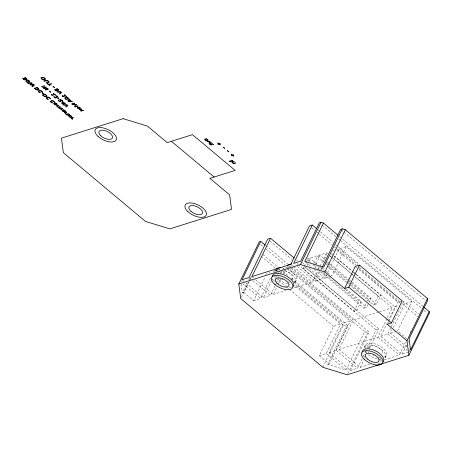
<?xml version="1.0" encoding="UTF-8"?>
<svg xmlns="http://www.w3.org/2000/svg" width="452" height="452" viewBox="0 0 452 452"><rect width="100%" height="100%" fill="white"/><g stroke="black" fill="none" stroke-linecap="round" stroke-linejoin="round"><path stroke-width="0.34" stroke-dasharray="2.26 1.69" d="M240.905 281.975L241.515 280.72M248.939 281.743L243.747 292.438L242.345 292.885L247.233 282.816M248.764 279.669L249.374 278.409M241.323 297.297L248.673 282.167M249.894 279.641L251.425 276.488M249.25 281.116L251.385 276.709M243.747 292.438L253.6 300.687L265.138 276.935M266.352 274.432L266.957 273.183M253.6 300.687L260.612 298.478L270.629 277.844M273.364 272.217L274.274 270.341M245.803 282.845L263.42 297.591L271.313 281.336M271.612 280.709L273.132 277.584M276.166 271.33L277.076 269.46M277.488 274.991L276.268 277.5A11.684 5.684 25.9 0 1 274.918 275.601M277.794 274.364L278.709 272.483M263.42 297.591L270.426 295.376L274.98 285.997M275.285 285.376L276.195 283.5M276.5 282.873L278.624 278.5M280.748 274.121L282.268 270.997M282.573 270.369L283.788 267.866M255.617 279.748L273.234 294.489L276.878 286.992M278.392 283.862L280.822 278.861M283.557 273.234L284.771 270.737M291.992 279.313L292.602 278.059M295.331 282.071L296.224 280.234M346.249 288.862L361.255 301.422L356.888 310.422L354.08 311.309L303.162 268.686L304.038 266.883M304.332 266.284L306.077 262.685M306.371 262.087L307.535 259.685L310.338 258.798L317.304 264.635M303.162 268.686L305.97 267.799L306.84 265.996M307.134 265.397L310.338 258.798M313.852 263.787L312.982 265.584L316.197 268.279M314.146 263.188L317.349 256.589L320.152 255.702L324.977 259.742M316.078 264.098L320.152 255.702M294.066 287.913L312.213 282.189L317.677 270.934M317.982 270.307L319.801 266.556M320.106 265.934L326.48 252.804L327.559 253.702M322.796 262.488L327.163 253.487M297.405 266.556L315.016 281.302L320.479 270.047M320.784 269.42L321.694 267.55M315.016 281.302L322.027 279.087L324.762 273.46M314.287 269.375L324.835 278.2L339.102 248.82L346.113 246.606L411.812 301.603L397.545 330.988L407.399 339.237M346.113 246.606L331.841 275.991L325.101 270.347M291.574 278.494L347.791 325.553L329.158 363.939L319.304 355.684L333.57 326.304L340.582 324.09L294.269 285.319M319.304 355.684L326.31 353.475L340.582 324.09M362.063 358.809L357.481 368.25L350.469 370.465L329.118 352.588L343.384 323.203L350.396 320.993L288.466 269.149M322.835 367.301L343.345 325.061L294.721 284.359M289.726 268.867L364.662 331.593L346.023 369.973L327.756 364.38L346.39 325.999L347.791 325.553M354.08 311.309L358.453 302.309L361.255 301.422M329.118 352.588L336.13 350.373L350.396 320.993M369.691 364.391L360.284 367.363L338.932 349.492L353.198 320.106L378.736 312.044M320.485 271.867L363.9 308.207L366.227 303.411M367.391 301.009L368.267 299.213L371.069 298.326L351.775 282.172M363.9 308.207L366.702 307.326L368.742 303.122M369.03 302.524L371.069 298.326M349.594 284.918L373.714 305.111L378.081 296.111L380.883 295.224L355.696 274.138M373.714 305.111L376.516 304.224L380.883 295.224M347.808 373.499L367.702 332.525L369.109 332.079L291.444 267.07M350.469 370.465L369.109 332.079M364.589 346.729L365.482 344.893M363.284 356.295L365.73 351.26M367.256 348.113L376.115 329.87L378.923 328.983L304.495 266.68M366.374 352.628L366.984 351.373M368.51 348.238L369.12 346.983M360.284 367.363L363.95 359.815M369.759 347.859L378.923 328.983M338.932 349.492L377.912 337.186L387.019 318.428M387.324 317.801L392.178 307.801L355.023 276.697M408.444 352.159L402.071 354.176L380.72 336.299L394.986 306.914L398.811 305.71M387.867 322.988L388.483 321.728M388.788 321.095L397.958 302.207L401.562 301.072M380.72 336.299L387.726 334.084L391.065 327.208M391.37 326.581L401.997 304.704M406.879 346.887L390.534 333.203L392.048 330.073M393.263 327.576L404.8 303.817L411.812 301.603M379.77 359.272L380.381 358.018M385.257 357.549L386.149 355.713M384.477 359.724L399.263 355.057L405.986 341.215M409.958 333.034L410.874 331.147M402.071 354.176L406.653 344.735M407.873 342.221L408.484 340.961M409.083 351.961L409.998 350.074M306.993 258.956L326.48 252.804M332.474 250.911L334.384 250.306M273.234 294.489L286.003 290.461M324.835 278.2L330.57 276.392M379.409 311.829L392.178 307.801M390.534 333.203L396.268 331.389M327.756 364.38L329.158 363.939M379.776 361.21L381.793 360.577M343.345 325.061L346.39 325.999M364.662 331.593L367.702 332.525M341.164 229.808L343.328 231.622M343.87 232.074L425.496 300.405M339.621 236.599L422.733 306.173M322.01 225.09L336.034 236.825M338.729 239.085L339.808 239.989M340.345 240.441L421.247 308.162M423.942 310.417L427.18 313.129M318.236 230.011L319.852 231.367M320.395 231.819L333.339 242.651M335.491 244.459L337.65 246.267M338.192 246.713L359.221 264.324M402.907 300.891L418.552 313.987M339.102 248.82L357.95 264.595M402.647 302.015L404.8 303.817M311.654 227.735L314.891 230.447M317.05 232.249L318.666 233.605M319.208 234.057L332.152 244.894M334.305 246.696L336.463 248.504M337.006 248.956L356.419 265.211M359.114 267.465L401.721 303.134M402.263 303.586L417.902 316.677M336.836 250.154L355.142 265.482M358.916 268.641L400.918 303.8M355.255 266.46L356.877 267.816M359.041 269.629L397.958 302.207M334.13 255.973L352.978 271.754M353.52 272.206L355.673 274.008M356.21 274.46L394.986 306.914M331.039 253.499L333.186 255.295M333.723 255.742L353.018 271.895M353.554 272.347L355.159 273.692M330.248 255.956L332.406 257.764M332.943 258.211L351.792 273.991M352.328 274.443L354.487 276.245M329.847 255.73L330.915 256.629M331.452 257.075L350.746 273.228M351.283 273.68L352.893 275.025M355.035 276.822L378.081 296.111M327.655 261.985L329.265 263.33M329.802 263.776L349.097 279.929M349.633 280.376L351.238 281.726M326.135 262.053L327.745 263.397M328.282 263.844L347.577 279.997M348.108 280.443L376.516 304.224M317.349 256.589L323.779 261.974M325.926 263.765L328.067 265.561M328.604 266.008L347.899 282.161M348.435 282.607L350.577 284.404M351.114 284.85L368.267 299.213M327.084 266.075L346.379 282.229M346.916 282.675L349.057 284.472M321.988 267.742L324.581 269.912M320.524 267.324L324.276 270.465M317.925 266.494L322.214 270.087M345.26 289.376L366.702 307.326M307.535 259.685L310.75 262.375M314.502 265.516L319.327 269.556M322.542 272.245L358.453 302.309M305.32 261.872L311.648 267.166M408.987 348.65L410.569 349.972M302.275 262.555L304.947 264.787M309.219 268.364L322.027 279.087M387.726 334.084L407.478 350.622M305.97 267.799L356.888 310.422M296.405 259.906L297.484 260.81M269.872 240.927L291.981 259.437M296.84 263.499L297.913 264.403M298.456 264.855L376.115 329.87M290.862 264.313L292.998 266.098M293.529 266.544L312.213 282.189M377.912 337.186L399.263 355.057M265.556 245.396L287.67 263.906M289.828 265.714L290.907 266.618M288.579 266.008L290.732 267.816M291.269 268.262L353.198 320.106M260.618 244.498L263.313 246.752M266.008 249.007L284.879 264.804M287.031 266.607L289.19 268.415M285.771 266.895L287.93 268.697M262.928 254.51L278.059 267.177M282.924 271.251L288.331 275.776M278.765 269.109L279.839 270.008M280.376 270.46L284.687 274.065M294.382 282.184L343.384 323.203M261.222 256.318L278.511 270.788M279.053 271.245L281.212 273.053M275.957 269.991L277.573 271.347M268.946 272.206L270.025 273.11M273.793 276.262L275.409 277.618M275.946 278.065L286.178 286.63M286.721 287.082L288.873 288.885M289.41 289.337L333.57 326.304M251.883 276.618L253.482 277.957M249.611 277.952L252.278 280.183M252.815 280.63L270.426 295.376M336.13 350.373L357.481 368.25M242.6 280.161L245.266 282.398M243.035 283.76L260.612 298.478M326.31 353.475L346.023 369.973M241.176 284.02L242.345 292.885M368.905 347.927A7.475 3.639 25.9 0 1 377.522 347.091A7.475 3.639 25.9 0 1 381.844 354.345M369.872 350.227A7.475 3.639 25.9 0 1 369.465 349.622M291.574 287.415A11.684 5.684 25.9 0 1 288.387 287.867M274.437 281.342A11.684 5.684 25.9 0 1 272.596 278.539M284.37 270.601A7.475 3.639 25.9 0 1 291.5 274.726A7.475 3.639 25.9 0 1 291.602 279.133M287.274 269.381A11.684 5.684 25.9 0 1 296.049 276.607A11.684 5.684 25.9 0 1 293.399 281.991M289.885 282.082A11.684 5.684 25.9 0 1 288.545 281.862M282.952 279.884A11.684 5.684 25.9 0 1 281.619 279.15M279.189 277.488A11.684 5.684 25.9 0 1 278.127 276.584M275.093 271.963A11.684 5.684 25.9 0 1 275.008 271.132M275.11 270.364A11.684 5.684 25.9 0 1 275.392 269.674L274.5 271.511A11.684 5.684 25.9 0 1 276.387 270.03M281.732 267.833A11.684 5.684 25.9 0 1 285.867 268.833M284.975 270.669A11.684 5.684 25.9 0 1 294.235 283.167M287.653 283.698A11.684 5.684 25.9 0 1 278.296 279.325M277.325 269.754A11.684 5.684 25.9 0 1 280.839 269.669M380.437 363.075A11.684 5.684 25.9 0 1 378.143 363.205M365.171 357.436A11.684 5.684 25.9 0 1 362.538 353.701M364.131 348.153A11.684 5.684 25.9 0 1 377.369 347.012A11.684 5.684 25.9 0 1 384.759 358.131M381.217 359.346A11.684 5.684 25.9 0 1 378.731 359.227M377.38 358.99A11.684 5.684 25.9 0 1 367.047 353.577M366.148 352.639A11.684 5.684 25.9 0 1 364.82 350.758M365.301 348.012A11.684 5.684 25.9 0 1 378.262 345.175A11.684 5.684 25.9 0 1 384.166 357.131M379.623 357.391A11.684 5.684 25.9 0 1 378.273 357.153M374.064 355.752A11.684 5.684 25.9 0 1 373.137 355.317M368.968 352.65A11.684 5.684 25.9 0 1 367.939 351.741"/><path stroke-width="0.68" d="M423.812 307.077L429.208 311.592L429.4 313.05L408.89 355.283L347.192 374.759L322.835 367.301L240.713 298.557L238.792 284.014L259.301 241.775L260.702 241.334L265.019 244.944M260.702 241.334L242.063 279.715L249.075 277.505L267.714 239.119L270.516 238.238L294.246 258.098M270.516 238.238L251.883 276.618L290.862 264.313L309.496 225.932L312.304 225.045L316.615 228.655M312.304 225.045L293.664 263.426L300.676 261.216L319.315 222.83L320.993 222.299L323.434 223.045L338.006 235.243M238.792 284.014L300.484 264.539L320.993 222.299M323.434 223.045L304.795 261.431L323.672 267.211L342.311 228.825L345.356 229.757L427.479 298.506L427.716 300.326L409.083 338.706L410.569 349.972L429.208 311.592M322.293 267.109L340.627 229.356L342.311 228.825M408.89 355.283L406.969 340.746L387.257 324.248L391.466 322.92L402.167 300.879L359.459 265.132L348.758 287.167L344.554 288.495L324.841 271.997L345.356 229.757M344.554 288.495L355.255 266.46L359.459 265.132M406.969 340.746L427.479 298.506M287.5 265.109L291.534 263.838M47.635 88.999L45.273 89.733L45.697 90.117L48.528 89.163L47.805 88.682L43.946 88.191L46.426 87.4L45.991 87.038L43.16 87.931L43.912 88.524L47.635 88.993M300.484 264.539L324.841 271.997M348.758 287.167L391.466 322.92M171.415 141.295L214.118 177.043M272.245 276.822A11.684 5.684 25.9 0 1 285.206 275.387A11.684 5.684 25.9 0 1 292.998 286.528M275.856 269.076A11.684 5.684 25.9 0 1 280.46 267.737M362.261 352.006A11.684 5.684 25.9 0 1 375.499 350.871A11.684 5.684 25.9 0 1 382.889 361.984M44.929 78.93C40.872 81.959 40.968 74.659 44.929 78.93M53.466 93.575L54.217 94.253L51.969 94.96L51.358 94.191L51.675 95.18L52.082 95.457L54.675 94.637L55.647 95.129L53.494 93.547M64.252 94.835L64.998 95.513L62.755 96.219L62.144 95.457L62.455 96.44L62.868 96.717L65.461 95.897L66.433 96.389L64.252 94.835M42.528 92.135C41.77 90.496 36.109 90.321 40.364 92.784C35.199 91.733 40.878 88.321 42.528 92.135M50.494 98.802C49.703 97.078 44.07 97.067 48.358 99.485C43.093 98.31 48.94 95.044 50.494 98.802M54.647 102.282C53.867 100.564 48.223 100.542 52.511 102.966C47.257 101.796 53.087 98.519 54.647 102.282M56.008 95.807C57.364 100.621 51.087 93.762 55.071 97.903A1.124 0.548 25.9 0 0 55.732 98.073L56.523 97.717L56.54 96.214C59.822 99.796 57.703 95.214 56.008 95.807M60.455 99.53C61.839 104.327 55.489 97.519 59.523 101.632A1.124 0.548 25.9 0 0 60.184 101.796L60.975 101.44L60.986 99.943L62.862 101.175L60.478 99.485M80.914 110.915L81.371 111.305L81.654 110.373L83.484 110.678L81.58 110.028C82.513 109.175 80.693 108.164 81.061 109.864L79.298 109.604L81.123 110.209L80.914 110.915M47.228 83.631L50.025 85.677L49.025 84.795C53.579 84.01 51.138 82.919 48.562 84.411L47.268 83.603M29.747 81.405L29.216 82.061L27.532 82.32A1.288 0.627 25.9 0 1 26.555 81.925C24.628 81.027 26.589 79.608 27.9 80.027A1.288 0.627 25.9 0 1 28.871 80.416L29.747 81.405M68.738 98.508L68.207 99.169L66.523 99.423A1.288 0.627 25.9 0 1 65.546 99.033C63.613 98.135 65.58 96.711 66.89 97.129A1.288 0.627 25.9 0 1 67.862 97.525L68.738 98.508M49.019 82.061C47.963 83.993 43.833 83.061 48.437 81.981A0.966 0.469 25.9 0 0 48.341 81.597L47.629 81.004A1 0.486 25.9 0 0 46.997 80.784C39.861 82.546 48.353 78.326 49.019 82.061M65.054 112.814L65.308 113.492A1.153 0.559 25.9 0 0 65.602 113.695C66.958 113.91 63.348 111.955 66.851 112.294C66.444 111.107 63.116 113.051 65.054 112.814M71.682 118.362L71.936 119.04A1.153 0.559 25.9 0 0 72.23 119.243C73.235 119.356 71.721 118.786 72.128 118.271C76.524 116.774 68.76 118.249 71.682 118.362M65.523 111.26L64.144 110.328A0.859 0.418 25.9 0 0 63.557 110.135L63.031 110.192C67.167 112.367 62.319 112.232 61.98 110.356C62.788 108.983 64.918 110.175 65.523 111.26M38.979 89.332L38.618 89.937L37.2 90.134L34.29 88.281L37.166 87.422L38.979 89.332M46.946 95.999L46.579 96.598L45.166 96.801L42.256 94.948L45.132 94.089L46.946 95.999M24.894 77.597L25.024 77.716A2.074 1.006 25.9 0 1 25.9 78.269L26.284 78.688A0.887 0.429 25.9 0 1 26.306 79.015L25.442 79.111L24.018 78.089L22.6 78.552L24.402 79.993L23.323 78.806L24.154 78.541C24.6 79.699 27.905 80.14 26.493 78.416A2.87 1.396 25.9 0 0 25.606 77.733L24.894 77.597M56.76 88.745L56.895 88.863A2.074 1.006 25.9 0 1 57.766 89.417L58.155 89.835A0.887 0.429 25.9 0 1 58.178 90.163L57.314 90.259L55.89 89.236L54.472 89.694L56.274 91.14L55.195 89.948L56.025 89.688C56.472 90.846 59.771 91.287 58.364 89.564A2.87 1.396 25.9 0 0 57.477 88.88L56.76 88.745M78.1 107.135C81.021 111.271 76.416 106.18 77.264 107.875A2.407 1.17 25.9 0 0 77.964 108.542C81.761 110.373 80.936 106.559 78.1 107.135M76.467 104.774L75.1 106.638C83.405 103.762 70.992 110.09 75.738 104.802C74.676 104.468 72.1 105.288 71.659 103.92C74.049 102.338 77.077 103.418 72.263 104.259L76.015 104.423L76.467 104.774M53.782 103.282C53.873 104.61 56.121 105.655 57.121 104.604A1.497 0.729 25.9 0 0 57.008 104.039L55.963 103.152A1.345 0.655 25.9 0 0 55.087 102.858L53.782 103.282M68.489 115.588C68.574 116.921 70.828 117.966 71.823 116.91A1.497 0.729 25.9 0 0 71.71 116.345L70.665 115.463A1.345 0.655 25.9 0 0 69.794 115.164L68.489 115.588M204.762 139.137C204.852 140.47 207.101 141.516 208.095 140.459A1.497 0.729 25.9 0 0 207.982 139.894L206.937 139.013A1.345 0.655 25.9 0 0 206.067 138.713L204.762 139.137M41.07 77.834L41.211 78.563L42.556 79.705A1.718 0.836 25.9 0 0 43.691 80.077C45.895 80.563 45.867 78.123 43.991 77.625A1.695 0.825 25.9 0 0 42.855 77.252L41.07 77.834M29.205 81.219C25.227 84.044 25.939 78.1 29.205 81.219M68.195 98.327C64.218 101.152 64.93 95.208 68.195 98.327M61.478 92.231C60.297 95.033 57.799 94.315 60.845 92.14C53.257 92.909 58.845 89.948 61.478 92.231M67.811 105.299C66.67 108.181 64.06 107.271 67.184 105.209C59.715 106.045 65.094 102.977 67.811 105.299M62.325 101.949C60.562 103.717 63.009 104.983 64.359 103.531L65.105 103.836L64.681 103.429C66.037 103.491 64.692 102.367 64.224 103.045L62.749 101.819L62.325 101.949M62.783 102.214L62.274 103.655L63.901 103.146L62.783 102.214M62.342 108.491L61.127 109.876L60.681 109.497L61.726 108.39L59.257 108.344L58.833 107.96L61.726 108.022L62.342 108.491M67.964 100.954C68.89 102.655 75.111 101.282 71.077 101.129L69.642 99.926C70.964 98.299 67.789 99.802 67.964 100.954M56.607 104.231C55.76 105.74 52.85 103.033 55.438 103.271A0.87 0.424 25.9 0 1 56.048 103.525L56.607 104.231M71.309 116.543C70.461 118.045 67.551 115.339 70.139 115.576A0.87 0.424 25.9 0 1 70.755 115.831L71.309 116.543M207.581 140.086C206.733 141.595 203.824 138.888 206.411 139.126A0.87 0.424 25.9 0 1 207.027 139.38L207.581 140.086M62.562 110.401L63.116 111.271L64.065 111.378L62.562 110.401M229.435 161.104L230.17 161.471L229.435 161.104M34.284 85.01C32.911 87.547 30.239 86.857 33.646 84.908C31.86 85.179 27.425 85.4 31.6 83.196C20.713 84.055 36.985 80.908 30.668 84.609L33.708 84.524L34.284 85.01M69.535 114.531L68.41 114.141L67.06 114.548L67.467 115.209L65.811 114.486L66.308 114.277L66.043 113.87L66.619 114.181L68.167 113.734L69.535 114.531M213.406 144.442L212.282 144.052L210.931 144.459L211.338 145.115L209.671 144.357L210.18 144.188L209.909 143.781L210.491 144.086L212.039 143.646L213.406 144.442M38.369 89.293L37.019 89.728A1.429 0.695 25.9 0 1 36.12 89.434L34.979 88.581L37.279 87.852L38.239 88.739A1.316 0.638 25.9 0 1 38.369 89.287M46.336 95.954L44.985 96.395A1.429 0.695 25.9 0 1 44.081 96.101L42.946 95.248L45.24 94.519L46.206 95.406A1.316 0.638 25.9 0 1 46.336 95.954M217.802 142.968L218.683 143.809L217.83 144.092L218.067 144.341L219.079 144.143L220.316 144.843L219.401 144.035L220.231 143.776L220.011 143.51L219.005 143.708L217.802 142.968M231.305 154.273L232.187 155.115L231.356 155.375L231.571 155.646L232.582 155.448L233.82 156.149L232.91 155.341L233.74 155.081L233.514 154.816L232.514 155.013L231.305 154.273M69.444 100.124L68.568 101.084L70.642 101.129L69.444 100.124M41.737 86.778C43.929 88.716 47.443 83.637 41.737 86.778M58.794 105.519C55.545 105.706 58.76 108.022 60.009 106.531C61.297 107.158 58.653 107.542 58.093 107.277C55.703 106.576 56.427 104.468 58.794 105.519M232.786 160.59C228.735 163.031 230.706 158.884 232.786 160.59M234.046 161.641C230.791 161.827 234.012 164.144 235.255 162.652C236.554 163.274 233.899 163.664 233.339 163.398C230.966 162.692 231.56 160.601 234.046 161.641M207.242 141.662C207.57 142.29 213.09 141.047 208.875 143.024C209.259 144.199 212.638 142.352 210.7 142.499L209.332 141.222L207.242 141.662M78.75 107.35L79.445 108.384L79.88 108.248L79.552 107.621L78.75 107.35M42.008 92.762L43.415 93.796L42.008 92.762M53.02 86.445L54.421 87.479L53.02 86.445M49.353 91.146L50.76 92.18L49.353 91.146M57.816 98.231L59.223 99.265L57.816 98.231M223.226 147.239L224.633 148.279L223.226 147.239M227.379 150.714L228.785 151.753L227.379 150.714M123.142 118.667L61.444 138.142L63.37 152.68L145.493 221.429L169.85 228.887L231.543 209.412L229.622 194.868L209.914 178.37L235.153 170.404L192.445 134.656L167.206 142.623L147.499 126.125L123.142 118.667M98.022 136.402A11.684 5.684 25.9 0 0 116.113 140.058A11.684 5.684 25.9 0 0 102.96 127.865A11.684 5.684 25.9 0 0 98.022 136.402M187.829 211.559A11.684 5.684 25.9 0 0 206.039 215.531A11.684 5.684 25.9 0 0 193.247 203.276A11.684 5.684 25.9 0 0 187.829 211.559M100.564 135.606A7.475 3.639 25.9 0 0 112.271 138.295A7.475 3.639 25.9 0 0 104.259 130.419A7.475 3.639 25.9 0 0 100.564 135.606M190.88 211.242A7.475 3.639 25.9 0 0 202.4 213.446A7.475 3.639 25.9 0 0 193.835 205.677A7.475 3.639 25.9 0 0 190.88 211.242M367.335 358.956A7.475 3.639 25.9 0 0 378.855 361.154A7.475 3.639 25.9 0 0 370.29 353.391A7.475 3.639 25.9 0 0 367.335 358.956M277.014 283.314A7.475 3.639 25.9 0 0 288.726 286.009A7.475 3.639 25.9 0 0 280.715 278.133A7.475 3.639 25.9 0 0 277.014 283.314M274.471 284.11A11.684 5.684 25.9 0 0 292.563 287.766A11.684 5.684 25.9 0 0 279.415 275.579A11.684 5.684 25.9 0 0 274.471 284.11M364.284 359.272A11.684 5.684 25.9 0 0 382.494 363.244A11.684 5.684 25.9 0 0 369.702 350.984A11.684 5.684 25.9 0 0 364.284 359.272"/></g></svg>
